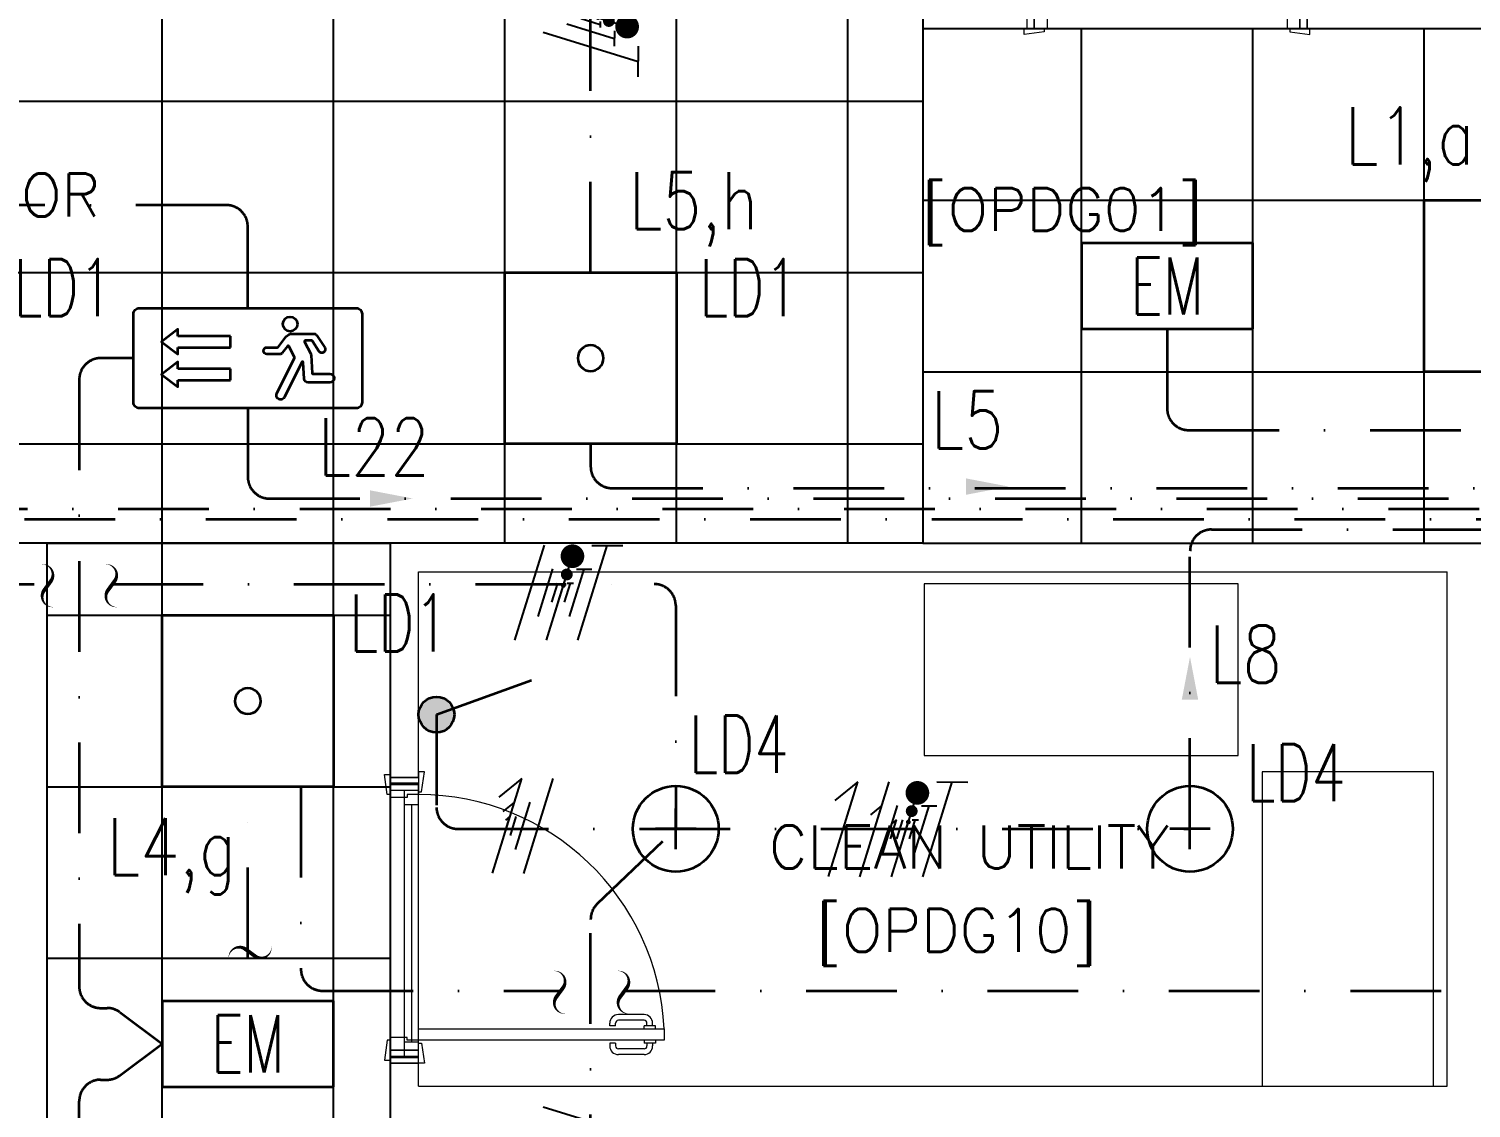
# Model space of a CAD drawing. Header units: inches. Extents: x -12418 to 57169, y -29325 to 19878.
# Drawn here: x 9134 to 14182, y -4725 to -947 of the extents above; entities that cross this region are included whole.
import ezdxf
from ezdxf.enums import TextEntityAlignment as Align

# ---------------------------------------------------------------- set-up
doc = ezdxf.new("R2010")
doc.units = ezdxf.units.IN
doc.header["$LTSCALE"] = 25
doc.header["$MEASUREMENT"] = 0
doc.linetypes.add('DASHDOT', pattern=[25.4, 12.7, -6.35, 0, -6.35])
doc.layers.get('0').update_dxf_attribs({"color": 8})
for name, color, linetype, lineweight in [('00-Ground Floor$0$72_EGR_BASE_TEXT', 252, 'Continuous', 5), ('00-Ground Floor$0$Aluminum', 251, 'Continuous', 5), ('00-Ground Floor$0$LOADING', 253, 'Continuous', 5), ('00-Ground Floor$0$Walls', 251, 'Continuous', 5), ('00-Ground Floor$0$Wooden Joinery', 251, 'Continuous', 5), ('E-LITE-CIRC', 6, 'Continuous', 25), ('E-LITE-CIRC-NUMB', 6, 'Continuous', 25), ('E-LITE-CLNG', 150, 'Continuous', 35), ('E-LITE-CLNG @ 100', 150, 'Continuous', 35), ('E-LITE-CLNG-CNDT', 6, 'DASHDOT', 35), ('E-LITE-CLNG-CNDT @ 100', 6, 'DASHDOT', 35), ('E-LITE-CTRL', 6, 'Continuous', 25), ('E-LITE-EXIT-CLNG @ 100', 3, 'Continuous', 35), ('E-LITE-EXIT-CTRL', 6, 'Continuous', 25), ('E-LITE-EXIT-IDEN', 6, 'Continuous', 25), ('E-LITE-IDEN', 6, 'Continuous', 25), ('E-LITE-SWCH @ 100', 3, 'Continuous', 35), ('E-POWR-WIRE', 6, 'Continuous', 25), ('E-POWR-WIRE @ 100', 6, 'Continuous', 25), ('E-POWR-WIRE @ 20', 6, 'Continuous', 25), ('E-POWR-WIRE @ 50', 6, 'Continuous', 25)]:
    doc.layers.add(name, color=color, linetype=linetype, lineweight=lineweight)
doc.layers.add('00-Ground Floor$0$False Ceiling', color=251, linetype='Continuous')
doc.layers.add('E-LIGHTING CONDUIT', color=6, linetype='Continuous')
doc.styles.add('00-Ground Floor$0$SIMPLEX', font='SIMPLEX.shx', dxfattribs={"height": 150})
doc.styles.add('DC_Simplex', font='SIMPLEX.shx', dxfattribs={"width": 0.7})

# ---------------------------------------------------------------- blocks, each defined once
blk = doc.blocks.new('00-Ground Floor$0$A$C72370EFE')
at = {"layer": '00-Ground Floor$0$Wooden Joinery'}
for p, q in [((-0.01, -0.04), (-0.02, -0.04)), ((-0.01, -0.03), (-0.01, -0.07)), ((0, -0.03), (-0.01, -0.03)), ((0.04, -0.03), (0.05, -0.03)), ((0.05, -0.03), (0.05, -0.07)), ((0.05, -0.04), (0.06, -0.04)), ((-0.05, -0.07), (-0.05, -0.16)), ((-0.03, -0.07), (-0.03, -0.16)), ((-0.01, -0.06), (-0.02, -0.06)), ((0, -0.07), (-0.01, -0.07)), ((0.04, -0.07), (0.05, -0.07)), ((0.05, -0.06), (0.06, -0.06)), ((0.07, -0.07), (0.07, -0.16)), ((0.09, -0.07), (0.09, -0.16)), ((-0.01, -0.17), (-0.02, -0.17)), ((-0.01, -0.19), (-0.02, -0.19)), ((-0.01, -0.17), (-0.01, -0.19)), ((0.05, -0.17), (0.06, -0.17)), ((0.05, -0.17), (0.05, -0.19)), ((0.05, -0.19), (0.06, -0.19))]:
    blk.add_line(p, q, dxfattribs=at)
for centre, radius, start, end in [((-0.02, -0.07), 0.03, 90, 180), ((0.06, -0.07), 0.03, 0, 90), ((-0.02, -0.07), 0.01, 90, 180), ((0.06, -0.07), 0.01, 0, 90), ((-0.02, -0.16), 0.03, 180, 270), ((-0.02, -0.16), 0.01, 180, 270), ((0.06, -0.16), 0.01, 270, 0), ((0.06, -0.16), 0.03, 270, 0)]:
    blk.add_arc(centre, radius, start, end, dxfattribs=at)
blk = doc.blocks.new('00-Ground Floor$0$A$C5DAD61B4')
at = {"layer": '00-Ground Floor$0$Wooden Joinery'}
for points in [[(80, 959.1), (80, 969.1), (10, 979.1), (10, 959.1)], [(940, 959.1), (940, 969.1), (1010, 979.1), (1010, 959.1)], [(70, 859.1), (70, 849.1), (0, 839.1), (0, 859.1)], [(120, 859.1), (120, 0), (80, 0), (80, 859.1)], [(950, 859.1), (950, 849.1), (1020, 839.1), (1020, 859.1)]]:
    blk.add_lwpolyline(points, close=True, dxfattribs=at)
for points in [[(45, 859.1), (45, 959.1), (20, 959.1), (20, 859.1), (45, 859.1)], [(45, 859.1), (80, 859.1), (80, 899.1), (90, 899.1), (90, 959.1), (45, 959.1), (45, 859.1)], [(975, 859.1), (940, 859.1), (940, 899.1), (930, 899.1), (930, 959.1), (975, 959.1), (975, 859.1)], [(975, 859.1), (975, 959.1), (1000, 959.1), (1000, 859.1), (975, 859.1)]]:
    blk.add_lwpolyline(points, dxfattribs=at)
blk.add_arc((80, 859.1), 860, 272.666, 0, dxfattribs=at)
at = {"layer": '00-Ground Floor$0$Wooden Joinery', "xscale": 999.9999999998854, "yscale": 999.9999999998854, "zscale": 999.9999999998854, "rotation": 180}
blk.add_blockref('00-Ground Floor$0$A$C72370EFE', (120, 0), dxfattribs=at)
blk = doc.blocks.new('00-Ground Floor$0$A$C76ae8329')
at = {"layer": '00-Ground Floor$0$Aluminum'}
for p, q in [((202.1, 404.6), (1182.1, 404.6)), ((227.1, 404.6), (227.1, 304.6)), ((1157.1, 404.6), (1157.1, 304.6)), ((227.1, 354.6), (1157.1, 354.6)), ((277.1, 354.6), (277.1, 304.6)), ((1107.1, 354.6), (1107.1, 304.6)), ((202.1, 304.6), (1182.1, 304.6)), ((1107.1, 329.6), (277.1, 329.6))]:
    blk.add_line(p, q, dxfattribs=at)
at = {"layer": '00-Ground Floor$0$Walls'}
for p, q in [((202.1, 304.6), (202.1, 404.6)), ((202.1, 304.6), (202.1, 404.6)), ((202.1, 404.6), (202.1, 304.6)), ((1182.1, 304.6), (1182.1, 404.6)), ((1182.1, 304.6), (1182.1, 404.6)), ((1182.1, 404.6), (1182.1, 304.6))]:
    blk.add_line(p, q, dxfattribs=at)
blk = doc.blocks.new('00-Ground Floor$0$A$Ce9e1c4c3')
at = {"layer": '00-Ground Floor$0$False Ceiling', "color": 254, "linetype": 'Continuous'}
for p, q in [((-90400, -2747.4), (-90400, 3782.6)), ((-89800, -2747.4), (-89800, 3782.6)), ((-89200, -2747.4), (-89200, 3782.6)), ((-88600, -2747.4), (-88600, 3782.6)), ((-88000, -2747.4), (-88000, 3782.6)), ((-87736.7, 3782.6, 0), (-87736.7, -2747.4, 0)), ((-87736.7, -947.4, 0), (-87736.7, -2747.4, 0)), ((-51182.1, -947.4, 0), (-87736.7, -947.4, 0)), ((-87182.1, -2747.4), (-87182.1, -947.4)), ((-86582.1, -2747.4), (-86582.1, -947.4)), ((-85982.1, -2747.4), (-85982.1, -947.4)), ((-94542.1, -1200), (-87736.7, -1200)), ((-87736.7, -1547.4), (-51182.1, -1547.4)), ((-94542.1, -1800), (-87736.7, -1800)), ((-87736.7, -2147.4), (-51182.1, -2147.4)), ((-94542.1, -2400), (-87736.7, -2400)), ((-87736.7, -2747.4, 0), (-94542.1, -2747.4, 0)), ((-90802.1, -2747.4, 0), (-89602.1, -2747.4, 0)), ((-90802.1, -11267.4, 0), (-90802.1, -2747.4, 0)), ((-90400, -11267.4), (-90400, -2747.4)), ((-89800, -11267.4), (-89800, -2747.4)), ((-89602.1, -2747.4, 0), (-89602.1, -11267.4, 0)), ((-87736.7, -2747.4, 0), (-51182.1, -2747.4, 0)), ((-90802.1, -3000), (-89602.1, -3000)), ((-90802.1, -3600), (-89602.1, -3600)), ((-90802.1, -4200), (-89602.1, -4200))]:
    blk.add_line(p, q, dxfattribs=at)
blk = doc.blocks.new('00-Ground Floor')
at = {"layer": '00-Ground Floor$0$LOADING', "elevation": 0}
for points in [[(12266.9, -2890.1), (12266.9, -3490.1), (13366.9, -3490.1), (13366.9, -2890.1)], [(13450.1, -4647.4), (14050.1, -4647.4), (14050.1, -3547.4), (13450.1, -3547.4)]]:
    blk.add_lwpolyline(points, close=True, dxfattribs=at)
at = {"layer": '00-Ground Floor$0$Walls'}
for p, q in [((12263.3, -376.2, 0), (12263.3, -947.4, 0)), ((13607.9, -847.4, 0), (13607.9, -947.4, 0)), ((12263.3, -947.4, 0), (12627.9, -947.4, 0)), ((13607.9, -947.4, 0), (16752.9, -947.4, 0)), ((9197.9, -2747.4, 0), (9097.9, -2747.4, 0)), ((9197.9, -6447.4, 0), (9197.9, -2747.4, 0)), ((10397.9, -3567.4, 0), (10397.9, -2747.4, 0)), ((10397.9, -2747.4, 0), (14197.9, -2747.4, 0)), ((10497.9, -3567.4, 0), (10497.9, -2847.4, 0)), ((10497.9, -2847.4, 0), (14097.9, -2847.4, 0)), ((14097.9, -4647.4, 0), (14097.9, -2847.4, 0)), ((10497.9, -3567.4, 0), (10397.9, -3567.4, 0)), ((10397.9, -4847.4, 0), (10397.9, -4547.4, 0)), ((10497.9, -4547.4, 0), (10397.9, -4547.4, 0)), ((10497.9, -4647.4, 0), (10497.9, -4547.4, 0)), ((10497.9, -4647.4, 0), (14097.9, -4647.4, 0))]:
    blk.add_line(p, q, dxfattribs=at)
at = {"rotation": 90}
blk.add_blockref('00-Ground Floor$0$A$C76ae8329', (10802.6, -4769.6, 0), dxfattribs=at)
at = {"layer": '00-Ground Floor$0$False Ceiling', "color": 254}
blk.add_blockref('00-Ground Floor$0$A$Ce9e1c4c3', (100000, 0), dxfattribs=at)
at = {"layer": '00-Ground Floor$0$Wooden Joinery', "xscale": -1, "rotation": 180}
blk.add_blockref('00-Ground Floor$0$A$C5DAD61B4', (12607.9, 11.6, 0), dxfattribs=at)
at = {"layer": '00-Ground Floor$0$Wooden Joinery', "rotation": 89.99999999999999}
blk.add_blockref('00-Ground Floor$0$A$C5DAD61B4', (11357, -4567.4, 0), dxfattribs=at)
at = {"layer": '00-Ground Floor$0$72_EGR_BASE_TEXT', "char_height": 150, "attachment_point": 2, "style": '00-Ground Floor$0$SIMPLEX'}
for s, insert in [('PATHWAY WAS ENLARGED\\PTO BE SAME WIDTH AS CORRIDOR', (7695.5, -1204)), ('[OPDG01]', (12751.5, -1504.5, 0)), ('CLEAN UTILITY', (12424.6, -3736)), ('[OPDG10]', (12381.7, -4027.4, 0))]:
    blk.add_mtext(s, dxfattribs=dict(at, insert=insert))
blk = doc.blocks.new('*U73')
blk.add_lwpolyline([(-300, 300), (-300, -300), (300, -300), (300, 300)], close=True)
blk.add_circle((0, 0), 45)
at = {"layer": 'E-LITE-CIRC-NUMB', "style": 'DC_Simplex', "width": 0.7, "flags": 8}
blk.add_attdef('CIRCUIT', text='', height=200, rotation=0, dxfattribs=at).set_placement((-473.9, 300), align=Align.RIGHT)
at = {"layer": 'E-LITE-CTRL', "style": 'DC_Simplex', "width": 0.7, "flags": 8}
blk.add_attdef('CONTROL', (1118.9, -935), '', height=200, rotation=360, dxfattribs=at)
at = {"layer": 'E-LITE-IDEN', "style": 'DC_Simplex', "width": 0.7, "flags": 8}
blk.add_attdef('TYPE', (-354.9, 173), '', height=200, rotation=360, dxfattribs=at)
blk = doc.blocks.new('DC_LT-CL-Emergency')
blk.add_lwpolyline([(3, -1.5), (3, 1.5), (-3, 1.5), (-3, -1.5)], close=True)
at = {"style": 'DC_Simplex', "width": 0.7}
blk.add_text('EM', height=2, rotation=360, dxfattribs=at).set_placement((0, 0), align=Align.MIDDLE_CENTER)
at = {"layer": 'E-LITE-CTRL', "style": 'DC_Simplex', "width": 0.7, "flags": 8}
blk.add_attdef('CONTROL', (4.739, -1.5), '', height=2, rotation=360, dxfattribs=at)
blk = doc.blocks.new('*U18')
at = {"color": 9}
for p, q in [((-0.603, -0.975), (-2.447, -0.975)), ((-0.603, -1.375), (-0.603, -0.975)), ((-2.447, -1.375), (-0.603, -1.375)), ((-0.603, -2.121), (-2.447, -2.121)), ((-2.447, -2.521), (-0.603, -2.521)), ((-0.603, -2.521), (-0.603, -2.121))]:
    blk.add_line(p, q, dxfattribs=at)
blk.add_lwpolyline([(3.8, -3.5), (-3.8, -3.5, -0.414214), (-4, -3.3), (-4, -0.2, -0.414214), (-3.8, 0), (3.8, 0, -0.414214), (4, -0.2), (4, -3.3, -0.414214)], format="xyb", close=True)
for points in [[(-2.447, -0.975), (-2.447, -0.738), (-3.021, -1.175), (-2.447, -1.612), (-2.447, -1.375)], [(-2.447, -2.121), (-2.447, -1.884), (-3.021, -2.321), (-2.447, -2.758), (-2.447, -2.521)]]:
    blk.add_lwpolyline(points, dxfattribs=at)
blk.add_lwpolyline([(2.489, -1.509), (2.259, -1.15, 0.255575), (2.236, -1.137), (2.012, -1.137, 0.558794), (1.989, -1.176), (2.2, -1.596, -0.100171), (2.213, -1.642), (2.257, -2.278, 0.394397), (2.283, -2.303), (2.874, -2.303, -1), (2.874, -2.598), (2.108, -2.598, -0.394397), (1.975, -2.473), (1.936, -1.897, 0.766279), (1.885, -1.887), (1.278, -3.118, -1), (1.014, -2.988), (1.63, -1.738, 0.235619), (1.63, -1.714), (1.437, -1.332, 0.5506), (1.392, -1.327), (1.206, -1.567, -0.231482), (1.111, -1.613), (0.667, -1.613, -1), (0.667, -1.372), (1.039, -1.372, 0.231482), (1.06, -1.362), (1.345, -0.996, -0.231482), (1.547, -0.897), (2.316, -0.897, -0.255575), (2.418, -0.952), (2.691, -1.379, -1)], format="xyb", close=True, dxfattribs=at)
blk.add_circle((1.481, -0.557), 0.257, dxfattribs=at)
at = {"layer": 'E-LITE-EXIT-CTRL', "style": 'DC_Simplex', "width": 0.7, "flags": 8}
blk.add_attdef('CONTROL', (4.5, -6), '', height=2, rotation=360, dxfattribs=at)
at = {"layer": 'E-LITE-EXIT-IDEN', "style": 'DC_Simplex', "width": 0.7, "flags": 8}
blk.add_attdef('TYPE', (4.5, 0.5), '', height=2, rotation=360, dxfattribs=at)
blk = doc.blocks.new('DC_LT-CL-Point')
for p, q in [((0, -0.711), (0, 0.711)), ((0.711, 0), (-0.711, 0))]:
    blk.add_line(p, q)
blk.add_circle((0, 0), 1.5)
at = {"layer": 'E-LITE-CIRC-NUMB', "style": 'DC_Simplex', "width": 0.7, "flags": 8}
blk.add_attdef('CIRCUIT', text='', height=2, rotation=360, dxfattribs=at).set_placement((-3.364, 1.5), align=Align.RIGHT)
at = {"layer": 'E-LITE-CTRL', "style": 'DC_Simplex', "width": 0.7, "flags": 8}
blk.add_attdef('CONTROL', (3.364, -3.498), '', height=2, rotation=360, dxfattribs=at)
at = {"layer": 'E-LITE-IDEN', "style": 'DC_Simplex', "width": 0.7, "flags": 8}
blk.add_attdef('TYPE', (3.364, 1.5), '', height=2, rotation=360, dxfattribs=at)
blk = doc.blocks.new('*U34')
blk.add_hatch(color=256).paths.add_polyline_path([(-0.625, -0.625, -1), (-0.625, 0.625, -1)])
blk.add_line((-0.625, 0), (-3.947, -1.2))
blk.add_circle((-0.625, 0), 0.625)
at = {"layer": 'E-LITE-CTRL', "style": 'DC_Simplex', "width": 0.7, "flags": 8}
blk.add_attdef('CONTROL', (-26.627, -10.116), '', height=2, rotation=360, dxfattribs=at)
at = {"layer": 'E-LITE-IDEN', "style": 'DC_Simplex', "width": 0.7, "flags": 8}
blk.add_attdef('TYPE', text='', height=2, rotation=360, dxfattribs=at).set_placement((-31.991, -10.116), align=Align.RIGHT)
blk = doc.blocks.new('CD-CUT')
at = {"linetype": 'Continuous'}
blk.add_lwpolyline([(-30.4, 100, 0, 1.75, 0), (-13.9, 97.3, 1.75, 17.5, -0.545095), (15.4, 21.1, 17.5, 17.5, 0), (-15.4, -21.1, 17.5, 1.75, 0.545095), (13.9, -97.3, 1.75, 0, 0), (30.4, -100, 0, 0, 0)], format="xyseb", dxfattribs=at)
blk = doc.blocks.new('*U61')
blk.add_lwpolyline([(-300, 300), (-300, -300), (300, -300), (300, 300)], close=True)
blk.add_circle((0, 0), 45)
at = {"layer": 'E-LITE-CIRC-NUMB', "style": 'DC_Simplex', "width": 0.7, "flags": 8}
blk.add_attdef('CIRCUIT', text='', height=200, rotation=0, dxfattribs=at).set_placement((-473.9, 300), align=Align.RIGHT)
at = {"layer": 'E-LITE-CTRL', "style": 'DC_Simplex', "width": 0.7, "flags": 8}
blk.add_attdef('CONTROL', (1118.9, -935), '', height=200, rotation=360, dxfattribs=at)
at = {"layer": 'E-LITE-IDEN', "style": 'DC_Simplex', "width": 0.7, "flags": 8}
blk.add_attdef('TYPE', (-380, 146.8), '', height=200, rotation=360, dxfattribs=at)
blk = doc.blocks.new('*U56')
blk.add_hatch(color=256).paths.add_polyline_path([(-0.287, 0), (0, -1.5), (0.287, 0)])
blk = doc.blocks.new('*U12')
blk.add_hatch(color=256).paths.add_polyline_path([(0, -0.287), (1.5, 0), (0, 0.287)])
blk = doc.blocks.new('*U77')
for p, q in [((-2.719, -1.655), (-1.689, 1.665)), ((-1.689, 1.665), (-2.491, 1.006)), ((-1.617, -1.658), (-0.587, 1.663)), ((-0.515, -1.66), (0.515, 1.66)), ((0.587, -1.663), (1.617, 1.658)), ((1.078, 1.659), (2.157, 1.657))]:
    blk.add_line(p, q)
at = {"const_width": 0.414}
blk.add_lwpolyline([(0.19, 1.278, 1), (0.604, 1.277, 1)], format="xyb", close=True, dxfattribs=at)
blk = doc.blocks.new('*U563')
at = {"layer": 'E-POWR-WIRE @ 100', "xscale": 100, "yscale": 100, "zscale": 100}
blk.add_blockref('*U77', (12204, -3749.2, 0), dxfattribs=at)
at = {"layer": 'E-POWR-WIRE @ 20', "xscale": 20, "yscale": 20, "zscale": 20}
blk.add_blockref('*U77', (12204, -3749.2, 0), dxfattribs=at)
at = {"layer": 'E-POWR-WIRE @ 50', "xscale": 50, "yscale": 50, "zscale": 50}
blk.add_blockref('*U77', (12204, -3749.2, 0), dxfattribs=at)
blk = doc.blocks.new('*U78')
for p, q in [((-1.617, -1.658), (-0.587, 1.663)), ((-0.515, -1.66), (0.515, 1.66)), ((0.587, -1.663), (1.617, 1.658)), ((1.078, 1.659), (2.157, 1.657))]:
    blk.add_line(p, q)
at = {"const_width": 0.414}
blk.add_lwpolyline([(0.19, 1.278, 1), (0.604, 1.277, 1)], format="xyb", close=True, dxfattribs=at)
blk = doc.blocks.new('*U564')
at = {"layer": 'E-POWR-WIRE @ 100', "xscale": 100, "yscale": 100, "zscale": 100}
blk.add_blockref('*U78', (10996.6, -2921), dxfattribs=at)
at = {"layer": 'E-POWR-WIRE @ 20', "xscale": 20, "yscale": 20, "zscale": 20}
blk.add_blockref('*U78', (10996.6, -2921), dxfattribs=at)
at = {"layer": 'E-POWR-WIRE @ 50', "xscale": 50, "yscale": 50, "zscale": 50}
blk.add_blockref('*U78', (10996.6, -2921), dxfattribs=at)
blk = doc.blocks.new('*U79')
for p, q in [((-0.515, -1.66), (0.515, 1.66)), ((0.515, 1.66), (-0.287, 1.001)), ((0.587, -1.663), (1.617, 1.658))]:
    blk.add_line(p, q)
blk = doc.blocks.new('*U565')
at = {"layer": 'E-POWR-WIRE @ 100', "xscale": 100, "yscale": 100, "zscale": 100}
blk.add_blockref('*U79', (10807.4, -3737, 0), dxfattribs=at)
at = {"layer": 'E-POWR-WIRE @ 20', "xscale": 20, "yscale": 20, "zscale": 20}
blk.add_blockref('*U79', (10807.4, -3737, 0), dxfattribs=at)
at = {"layer": 'E-POWR-WIRE @ 50', "xscale": 50, "yscale": 50, "zscale": 50}
blk.add_blockref('*U79', (10807.4, -3737, 0), dxfattribs=at)
blk = doc.blocks.new('*U86')
for p, q in [((-1.658, 1.617), (1.663, 0.587)), ((-1.66, 0.515), (1.66, -0.515)), ((-1.663, -0.587), (1.658, -1.617)), ((1.659, -1.078), (1.657, -2.157))]:
    blk.add_line(p, q)
at = {"const_width": 0.414}
blk.add_lwpolyline([(1.278, -0.19, 1), (1.277, -0.604, 1)], format="xyb", close=True, dxfattribs=at)
blk = doc.blocks.new('*U720')
at = {"layer": 'E-POWR-WIRE @ 100', "xscale": 100, "yscale": 100, "zscale": 100}
blk.add_blockref('*U86', (11100, -4882.073979), dxfattribs=at)
at = {"layer": 'E-POWR-WIRE @ 20', "xscale": 20, "yscale": 20, "zscale": 20}
blk.add_blockref('*U86', (11100, -4882.073979), dxfattribs=at)
at = {"layer": 'E-POWR-WIRE @ 50', "xscale": 50, "yscale": 50, "zscale": 50}
blk.add_blockref('*U86', (11100, -4882.073979), dxfattribs=at)
blk = doc.blocks.new('*U85')
for p, q in [((-1.658, 1.617), (1.663, 0.587)), ((1.663, 0.587), (1.004, 1.389)), ((-1.66, 0.515), (1.66, -0.515)), ((-1.663, -0.587), (1.658, -1.617)), ((1.659, -1.078), (1.657, -2.157))]:
    blk.add_line(p, q)
at = {"const_width": 0.414}
blk.add_lwpolyline([(1.278, -0.19, 1), (1.277, -0.604, 1)], format="xyb", close=True, dxfattribs=at)
blk = doc.blocks.new('*U824')
at = {"layer": 'E-POWR-WIRE @ 100', "xscale": 100, "yscale": 100, "zscale": 100}
blk.add_blockref('*U85', (11100, -900), dxfattribs=at)
at = {"layer": 'E-POWR-WIRE @ 20', "xscale": 20, "yscale": 20, "zscale": 20}
blk.add_blockref('*U85', (11100, -900), dxfattribs=at)
at = {"layer": 'E-POWR-WIRE @ 50', "xscale": 50, "yscale": 50, "zscale": 50}
blk.add_blockref('*U85', (11100, -900), dxfattribs=at)

msp = doc.modelspace()

# ---------------------------------------------------------------- linework, layer by layer
at = {"layer": 'E-LITE-CLNG-CNDT'}
for points in [[(11100, -1800), (11100, 0)], [(9900, -4200), (9900, -3600)], [(11218.9, -4314), (17843.8, -4314)]]:
    msp.add_lwpolyline(points, dxfattribs=at)
for points in [[(2904.7, -876.2), (5485.9, -876.2, -0.414214), (5560.9, -951.2), (5560.9, -2552.4, 0.414214), (5635.9, -2627.4), (19051.4, -2627.4, -0.414214), (19126.4, -2702.4), (19126.4, -2847.4)], [(4800, -2100), (5250.2, -2636.9, 0.221772), (5307.7, -2663.7), (19021.2, -2663.7, -0.414214), (19096.2, -2738.7), (19096.2, -2847.4)], [(11100, -2400), (11100, -2479.9, 0.414214), (11175, -2554.9), (19118.1, -2554.9, -0.414214), (19193.1, -2629.9), (19193.1, -2847.4)], [(13197.9, -3747.4), (13197.9, -2775, -0.414214), (13272.9, -2700), (18987.9, -2700, -0.414214), (19062.9, -2775), (19062.9, -2847.4)], [(8124.8, -3614.4), (8124.8, -2965.8, -0.414214), (8199.8, -2890.8), (9203, -2890.8)], [(9426.2, -2890.8), (11322.9, -2890.8, -0.414214), (11397.9, -2965.8), (11397.9, -3747.4)], [(10085.8, -3600), (10085.8, -4239, 0.414214), (10160.8, -4314), (10995.8, -4314)], [(11100, -5700), (11100, -4064.1, -0.204842), (11123.2, -4009.9), (11397.9, -3747.4)]]:
    msp.add_lwpolyline(points, format="xyb", dxfattribs=at)
at = {"layer": 'E-LITE-CLNG-CNDT', "color": 1}
for points in [[(9900, -1925), (9900, -1639.3, 0.414214), (9825, -1564.3), (8829, -1564.3)], [(13117.9, -1997.4), (13117.9, -2276.8, 0.414214), (13192.9, -2351.8), (15884.8, -2351.8)], [(9500, -2100), (9384.8, -2100, 0.414214), (9309.8, -2175), (9309.8, -4299.5, 0.414214), (9384.8, -4374.5), (9407.1, -4374.5, -0.161846), (9452, -4389.4), (9600, -4500)], [(9900, -2275), (9900, -2516.2, 0.414214), (9975, -2591.2), (19084.7, -2591.2, -0.414214), (19159.7, -2666.2), (19159.7, -2847.4)], [(9600, -9300), (9384.8, -9300, -0.414214), (9309.8, -9225), (9309.8, -4700.5, -0.414214), (9384.8, -4625.5), (9407.1, -4625.5, 0.161846), (9452, -4610.6), (9600, -4500)]]:
    msp.add_lwpolyline(points, format="xyb", dxfattribs=at)
at = {"layer": 'E-LITE-CLNG-CNDT', "elevation": 0}
msp.add_lwpolyline([(10560.4, -3347.4), (10560.4, -3672.4, 0.414214), (10635.4, -3747.4), (13197.9, -3747.4)], format="xyb", dxfattribs=at)

# ---------------------------------------------------------------- block references
at = {"layer": 'E-LIGHTING CONDUIT', "xscale": 0.762, "yscale": 0.762, "zscale": 0.762}
for p in [(9198.9, -2896.3), (9422.1, -2896.3), (10991.7, -4319.6), (11214.9, -4319.6)]:
    msp.add_blockref('CD-CUT', p, dxfattribs=at)
at = {"layer": 'E-LIGHTING CONDUIT', "xscale": 0.762, "yscale": 0.762, "zscale": 0.762, "rotation": 270}
msp.add_blockref('CD-CUT', (9908, -4180.4), dxfattribs=at)
at = {"layer": 'E-LITE-CLNG'}
ref = msp.add_blockref('*U61', (14317.9, -1847.4), dxfattribs=dict(at, xscale=-1))
ref.add_attrib('TYPE', 'LD1', (14697.9, -1700.6), dxfattribs={"layer": 'E-LITE-IDEN', "height": 200, "rotation": 0, "style": 'DC_Simplex', "width": 0.7, "flags": 8})
ref = msp.add_blockref('*U61', (8700, -2100), dxfattribs=dict(at, xscale=-1))
ref.add_attrib('TYPE', 'LD1', (9080, -1953.2), dxfattribs={"layer": 'E-LITE-IDEN', "height": 200, "rotation": 0, "style": 'DC_Simplex', "width": 0.7, "flags": 8})
ref = msp.add_blockref('*U61', (11100, -2100), dxfattribs=dict(at, xscale=-1))
ref.add_attrib('TYPE', 'LD1', (11480, -1953.2), dxfattribs={"layer": 'E-LITE-IDEN', "height": 200, "rotation": 0, "style": 'DC_Simplex', "width": 0.7, "flags": 8})
ref = msp.add_blockref('*U73', (9900, -3300), dxfattribs=dict(at, xscale=-1))
ref.add_attrib('TYPE', 'LD1', (10254.9, -3127), dxfattribs={"layer": 'E-LITE-IDEN', "height": 200, "rotation": 0, "style": 'DC_Simplex', "width": 0.7, "flags": 8})
at = {"layer": 'E-LITE-CLNG @ 100', "xscale": 100, "yscale": 100, "zscale": 100}
for p in [(13117.9, -1847.4), (9900, -4500)]:
    msp.add_blockref('DC_LT-CL-Emergency', p, dxfattribs=at)
at = {"layer": 'E-LITE-CLNG @ 100'}
ref = msp.add_blockref('DC_LT-CL-Point', (11397.9, -3747.4, 0), dxfattribs=dict(at, xscale=99.99999999999999, yscale=99.99999999999999, zscale=99.99999999999999))
ref.add_attrib('TYPE', 'LD4', (11444.7, -3551, 0), dxfattribs={"layer": 'E-LITE-IDEN', "height": 200, "style": 'DC_Simplex', "width": 0.7, "flags": 8})
ref = msp.add_blockref('DC_LT-CL-Point', (13197.9, -3747.4, 0), dxfattribs=dict(at, xscale=99.99999999999999, yscale=99.99999999999999, zscale=99.99999999999999))
ref.add_attrib('TYPE', 'LD4', (13395.1, -3650.7, 0), dxfattribs={"layer": 'E-LITE-IDEN', "height": 200, "style": 'DC_Simplex', "width": 0.7, "flags": 8})
at = {"layer": 'E-LITE-CLNG-CNDT'}
msp.add_blockref('00-Ground Floor', (0, 0), dxfattribs=at)
at = {"layer": 'E-LITE-CLNG-CNDT @ 100', "color": 1, "xscale": -100, "yscale": 100, "zscale": 100, "rotation": 180}
for p in [(12413.9, -2549.5), (10327.4, -2591.2)]:
    msp.add_blockref('*U12', p, dxfattribs=at)
at = {"layer": 'E-LITE-CLNG-CNDT @ 100', "xscale": -100, "yscale": 100, "zscale": 100, "rotation": 180}
msp.add_blockref('*U56', (13197.9, -3295.3, 0), dxfattribs=at)
at = {"layer": 'E-LITE-EXIT-CLNG @ 100', "xscale": 100, "yscale": 100, "zscale": 100}
msp.add_blockref('*U18', (9900, -1925), dxfattribs=at)
at = {"layer": 'E-LITE-SWCH @ 100', "xscale": 100, "yscale": 100, "zscale": 100, "rotation": 180}
msp.add_blockref('*U34', (10497.9, -3347.4, 0), dxfattribs=at)
at = {"layer": 'E-POWR-WIRE'}
for name in ['*U824', '*U564', '*U565', '*U563', '*U720']:
    msp.add_blockref(name, (0, 0), dxfattribs=at)

# ---------------------------------------------------------------- texts
at = {"layer": 'E-LITE-CIRC', "style": 'DC_Simplex', "width": 0.8}
for s, p in [('L1,a', (13741, -1421.9)), ('L5,h', (11234.3, -1648.8)), ('L5', (12291.1, -2416.1)), ('L22', (10145.3, -2510.3)), ('L8', (13265.1, -3236.1)), ('L4,g', (9406.5, -3910))]:
    msp.add_text(s, height=200, rotation=0, dxfattribs=at).set_placement(p)

doc.saveas('drawing.dxf')
